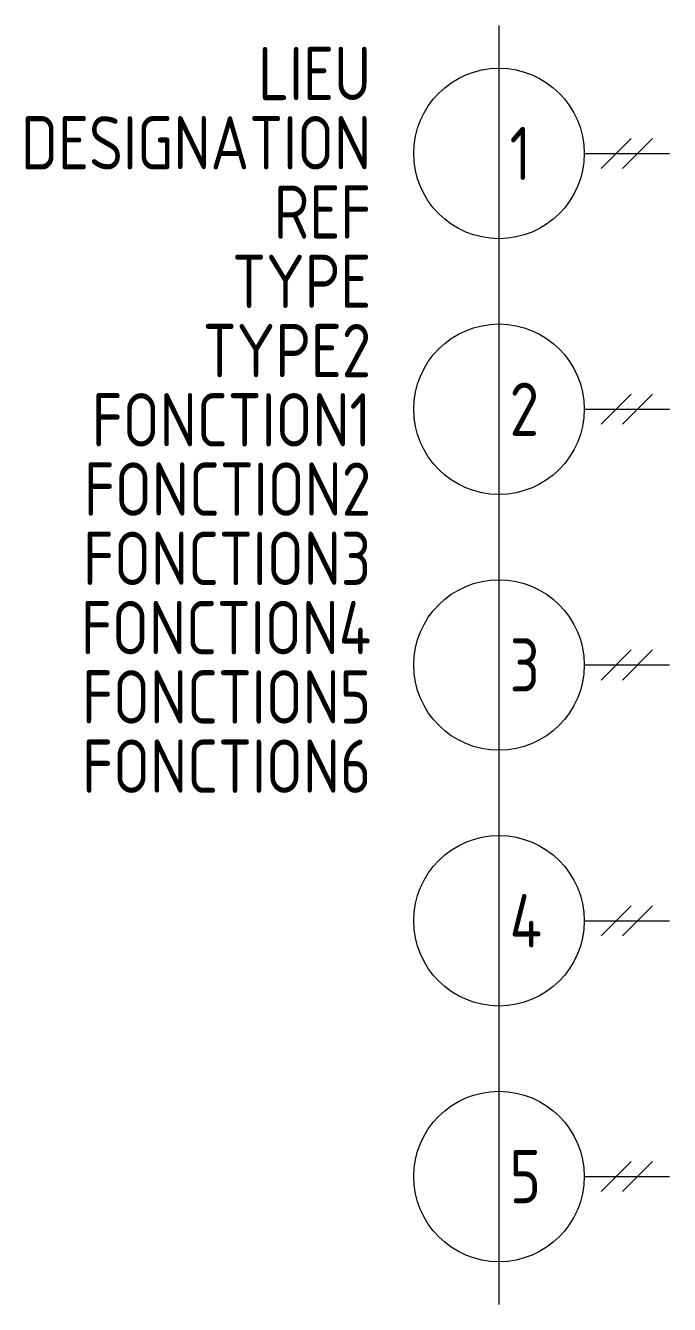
# Model space of a CAD drawing. Header units: millimetres. Extents: x -22.2 to 8, y -60 to 0.
import ezdxf
from ezdxf.enums import TextEntityAlignment as Align

# ---------------------------------------------------------------- set-up
doc = ezdxf.new("R2010")
doc.units = ezdxf.units.MM
for name, color, linetype in [('SYMB_TXT_CONTACT', 2, 'Continuous'), ('SYMB_TXT_NOM', 3, 'Continuous'), ('SYMBOLE', 3, 'Continuous')]:
    doc.layers.add(name, color=color, linetype=linetype)
doc.styles.add('NET2_5', font='isocp.shx', dxfattribs={"width": 0.9, "height": 2.5})

msp = doc.modelspace()

# ---------------------------------------------------------------- linework, layer by layer
at = {"layer": 'SYMBOLE'}
for p, q in [((0, 0), (0, -60)), ((4.793, -6.707), (6.207, -5.293)), ((5.793, -6.707), (7.207, -5.293)), ((4, -6), (8, -6)), ((4.793, -18.707), (6.207, -17.293)), ((5.793, -18.707), (7.207, -17.293)), ((4, -18), (8, -18)), ((4.793, -30.707), (6.207, -29.293)), ((5.793, -30.707), (7.207, -29.293)), ((4, -30), (8, -30)), ((4.793, -42.707), (6.207, -41.293)), ((5.793, -42.707), (7.207, -41.293)), ((4, -42), (8, -42)), ((4.793, -54.707), (6.207, -53.293)), ((5.793, -54.707), (7.207, -53.293)), ((4, -54), (8, -54))]:
    msp.add_line(p, q, dxfattribs=at)
for centre in [(0, -6), (0, -18), (0, -30), (0, -42), (0, -54)]:
    msp.add_circle(centre, 4, dxfattribs=at)

# ---------------------------------------------------------------- texts
at = {"layer": 'SYMB_TXT_CONTACT', "style": 'NET2_5', "width": 0.9, "flags": 8}
for tag, text, p in [('1', '1', (0.5, -6)), ('2', '2', (0.5, -18)), ('3', '3', (0.5, -30)), ('4', '4', (0.5, -42)), ('5', '5', (0.5, -54))]:
    msp.add_attdef(tag, text=text, height=2.5, dxfattribs=at).set_placement(p, align=Align.MIDDLE_LEFT)
at = {"layer": 'SYMB_TXT_NOM', "style": 'NET2_5', "width": 0.9, "flags": 8}
for tag, text, p in [('LIEU', '', (-6, -2.25)), ('DESIGNATION', 'Ti?', (-6, -5.5)), ('REF', '', (-6, -8.75)), ('TYPE', '', (-6, -12)), ('TYPE2', '', (-6, -15.25)), ('FONCTION1', '', (-6, -18.5)), ('FONCTION2', '', (-6, -21.75)), ('FONCTION3', '', (-6, -25)), ('FONCTION4', '', (-6, -28.25)), ('FONCTION5', '', (-6, -31.5)), ('FONCTION6', '', (-6, -34.75))]:
    msp.add_attdef(tag, text=text, height=2.5, dxfattribs=at).set_placement(p, align=Align.MIDDLE_RIGHT)

doc.saveas('drawing.dxf')
